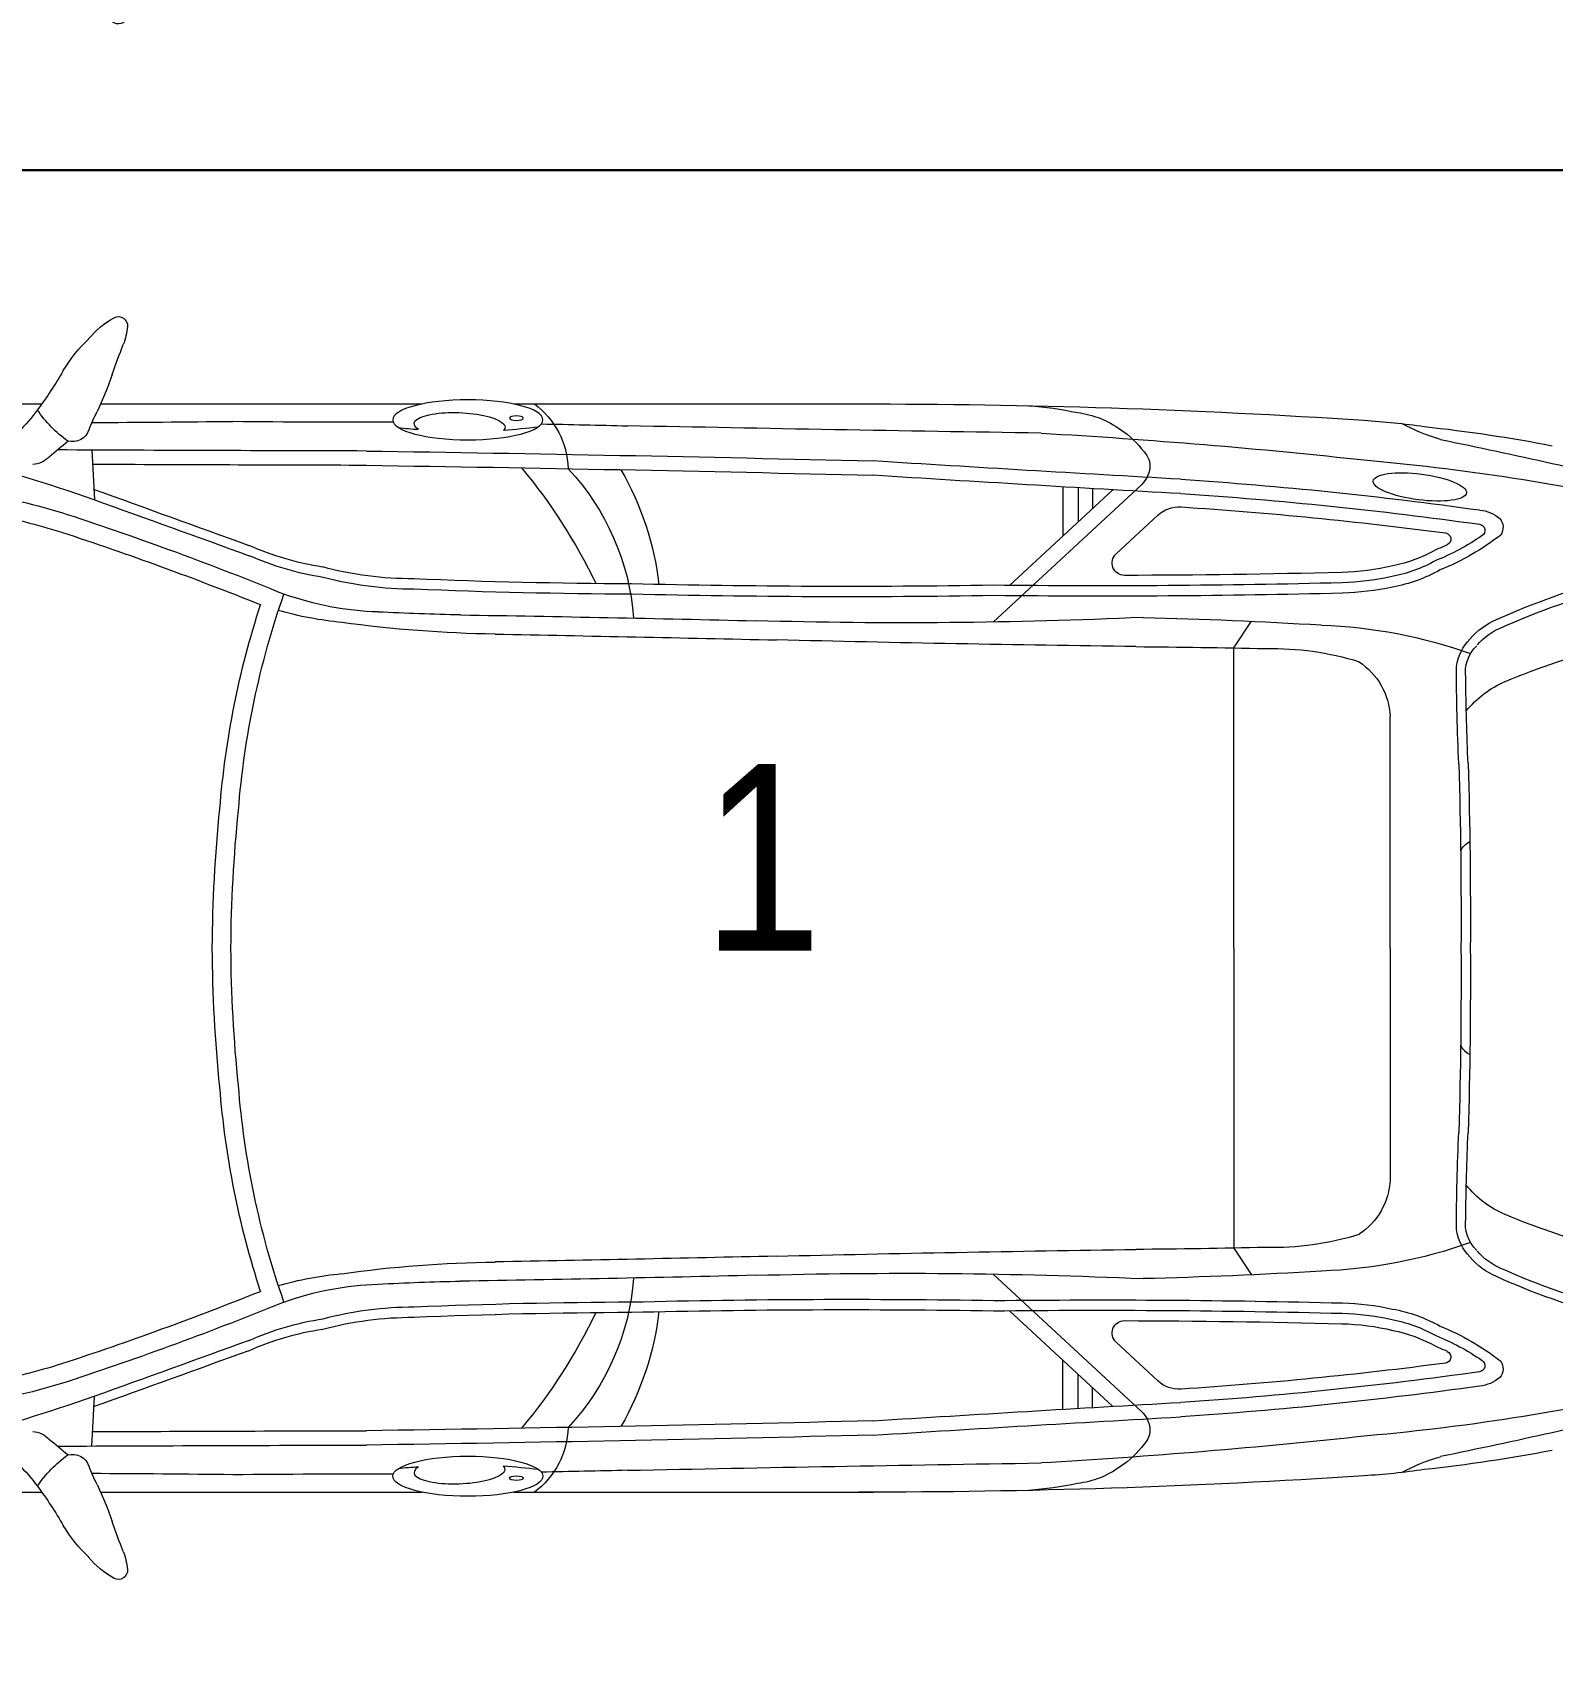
# Model space of a CAD drawing. Header units: metres. Extents: x 2865 to 2957, y -495 to -392.
# Drawn here: x 2875.207 to 2877.65, y -460.564 to -457.936 of the extents above; entities that cross this region are included whole.
import ezdxf
from ezdxf.enums import TextEntityAlignment as Align

# ---------------------------------------------------------------- set-up
doc = ezdxf.new("R2010")
doc.units = ezdxf.units.M
doc.header["$LTSCALE"] = 12.7
doc.layers.add('PARKING_SLOT', color=7, linetype='Continuous')
doc.styles.add('Annotative', font='ARIALN.TTF')

# ---------------------------------------------------------------- blocks, each defined once
blk = doc.blocks.new('A$C43C371B0')
at = {"color": 8, "lineweight": 15}
for p, q in [((1.1576, 0.8745), (0.5788, 0.8745)), ((1.8214, 0.8745), (1.3045, 0.8745)), ((2.0322, 0.8745), (1.9159, 0.8745)), ((1.8357, 0.8003), (1.8315, 0.7206)), ((0.3867, 0.5239), (0.1484, 0.7447)), ((0.3605, 0.5828), (0.1945, 0.7366)), ((0.2272, 0.7385), (0.2272, 0.7063)), ((0.25, 0.7398), (0.25, 0.6852)), ((0.2746, 0.7412), (0.2746, 0.6624)), ((0.1892, 0.6335), (0.122, 0.6957)), ((0, 0.4823), (-0.0288, 0.5252)), ((0, 0), (0, 0.4823)), ((-0.2514, 0), (-0.2514, 0.3723)), ((-0.2514, 0), (-0.2514, -0.3723)), ((0, 0), (0, -0.4823)), ((0, -0.4823), (-0.0288, -0.5252)), ((0.3867, -0.5239), (0.1484, -0.7447)), ((0.3605, -0.5828), (0.1945, -0.7366)), ((0.1892, -0.6335), (0.122, -0.6957)), ((0.2746, -0.7412), (0.2746, -0.6624)), ((0.2272, -0.7385), (0.2272, -0.7063)), ((0.25, -0.7398), (0.25, -0.6852)), ((1.8357, -0.8003), (1.8315, -0.7206)), ((1.1576, -0.8745), (0.5788, -0.8745)), ((1.8214, -0.8745), (1.3045, -0.8745)), ((2.0322, -0.8745), (1.9159, -0.8745))]:
    blk.add_line(p, q, dxfattribs=at)
for centre, radius, start, end in [((1.7928, 1.0002), 0.0146, 61.2679, 185.4052), ((1.7334, 0.8917), 0.1383, 39.1298, 61.2679), ((1.8866, 1.0091), 0.1088, 185.4052, 201.0799), ((1.6821, 0.8104), 0.2314, 30.5538, 46.7748), ((0.4673, 0.4619), 1.4124, 19.0007, 21.0799), ((2.3349, 1.105), 0.5629, 199.0007, 205.5462), ((2.4865, 1.2806), 0.7003, 210.2289, 216.4083), ((0.5909, -11.3161), 12.1906, 89.9429, 93.76342), ((0.3753, 0.264), 0.6094, 94.309, 101.762), ((1.204, 0.7667), 0.1341, 126.5376, 178.4207), ((-0.4216, 1.1257), 0.3209, 286.1338, 298.2211), ((-0.136, -0.3363), 1.1868, 93.5391, 98.2473), ((0.2698, 0.7124), 0.1494, 97.1764, 125.899), ((1.4262, -16.4459), 17.2911, 91.03802, 91.49783), ((1.3942, 22.7032), 21.8582, 269.88648, 270.56266), ((1.9508, 29.8123), 28.9684, 269.32362, 269.77138), ((1.332, 0.6257), 0.5487, 22.1824, 25.5462), ((1.7621, 0.9724), 0.1934, 305.3682, 326.2525), ((2.1391, 1.023), 0.2678, 216.1724, 235.9633), ((2.4695, -12.6831), 13.7882, 101.72484, 103.25057), ((-0.0286, -1.7192), 2.5724, 96.1948, 100.8327), ((0.8882, -9.3182), 10.1622, 93.26339, 96.23213), ((0.2645, 0.7089), 0.1493, 123.4804, 143.7014), ((-2.3812, 171.5198), 170.7135, 270.903179, 271.126227), ((1.3133, 2.5102), 1.6843, 263.3408, 265.2495), ((1.3081, 1.0478), 0.2144, 270.6486, 279.2775), ((1.8668, 0.842), 0.0282, 198.8413, 284.8367), ((0.1687, 0.7738), 0.034, 136.2234, 184.5257), ((2.5053, -76.4197), 77.2265, 90.824389, 91.428915), ((0.8747, 220.1774), 219.3792, 270.135671, 270.265464), ((2.8987, -2.3487), 3.2496, 105.0171, 109.1547), ((0.5611, -0.7985), 2.0799, 49.7789, 50.86), ((1.9325, 0.815), 0.038, 222.0009, 267.1344), ((0.103, -2.805), 3.603, 95.0634, 103.1059), ((-4.3827, 79.9056), 79.2782, 273.2306, 273.588647), ((0.1799, 0.7775), 0.0455, 188.1599, 226.1719), ((2.5053, -76.4427), 77.2265, 90.824389, 91.428915), ((1.4048, 0.5277), 0.4841, 150.1303, 173.2777), ((1.3585, 0.5007), 0.395, 136.9339, 175.7011), ((1.8388, 0.1948), 0.9025, 140.2559, 154.328), ((0.8747, 220.1543), 219.3792, 270.135671, 270.250668), ((0.513, -5.7767), 6.5441, 93.75056, 97.97694), ((-4.3827, 79.8825), 79.2782, 273.2306, 273.588647), ((29.9856, -77.5502), 83.1957, 109.778631, 109.961665), ((0.513, -5.7997), 6.5441, 93.75056, 97.97705), ((29.9848, -77.5669), 83.1957, 109.778631, 109.961665), ((2.2438, -0.4881), 1.2411, 100.1096, 107.2792), ((-0.4109, 0.6762), 0.022, 140.2004, 214.1086), ((-0.3892, 0.6444), 0.0599, 95.6933, 130.1446), ((0.513, -5.8211), 6.5441, 93.75216, 97.49272), ((0.0881, 0.659), 0.05, 47.1852, 93.7522), ((3.5241, -4.3271), 5.2878, 108.1711, 112.1945), ((2.2438, -0.4881), 1.2111, 101.4895, 107.2792), ((-0.1743, 0.9925), 0.4159, 232.2202, 247.7272), ((-0.3937, 0.6711), 0.01, 97.977, 235.6851), ((-0.1743, 0.9925), 0.3992, 235.6851, 247.8735), ((-0.339, 0.6572), 0.01, 97.4927, 244.9683), ((3.5241, -4.3271), 5.2578, 108.1711, 111.8869), ((-0.1743, 1.0098), 0.3992, 244.9683, 247.8735), ((-0.211, 0.8414), 0.2313, 240.5458, 258.8513), ((0.1756, 0.6188), 0.02, 269.8544, 47.1852), ((1.3904, 1.0851), 0.4786, 278.9094, 293.7815), ((-0.211, 0.8242), 0.248, 240.7946, 259.7176), ((-0.211, 0.8242), 0.2313, 240.5458, 259.7861), ((-0.1613, 1.015), 0.4115, 256.7351, 268.2839), ((1.3189, 1.1589), 0.5655, 269.9297, 284.9133), ((1.3895, 1.0685), 0.4786, 278.9094, 293.7815), ((-0.9025, -0.5379), 1.1541, 65.743, 75.8072), ((-0.9025, -0.5379), 1.1691, 65.7496, 75.3507), ((-0.1613, 1.015), 0.4449, 257.8071, 268.2891), ((-0.1613, 1.015), 0.4282, 257.7696, 268.2891), ((0.2145, 15.9337), 15.3516, 268.54958, 270.64015), ((0.2145, 15.9337), 15.3349, 268.54972, 269.85436), ((0.6188, 14.951), 14.3699, 269.07198, 271.39361), ((0.9407, 9.5421), 8.9568, 270.17638, 272.41583), ((1.3181, 1.1422), 0.5655, 269.9297, 284.9133), ((0.2135, 16.0134), 15.4479, 268.56076, 270.63689), ((0.6179, 14.9344), 14.3699, 269.07198, 271.39361), ((0.9398, 9.5255), 8.9568, 270.17638, 272.41583), ((1.36, 1.033), 0.4931, 271.8026, 289.7596), ((0.2333, 0.1154), 1.3706, 4.4105, 19.3221), ((-0.4673, 0.4234), 0.1139, 40.0692, 66.7434), ((0.3349, -7.3337), 7.8673, 91.38018, 93.46646), ((0.5307, 9.1396), 8.6169, 267.43725, 271.57912), ((2.2074, -59.5416), 60.0848, 90.919987, 91.372608), ((1.1554, 4.8929), 4.3584, 271.1476, 272.8944), ((1.3807, 1.0795), 0.5588, 275.4571, 286.0903), ((0.2333, 0.1154), 1.4006, 4.4267, 18.1511), ((-0.4673, 0.4234), 0.0989, 40.0692, 66.8163), ((-0.1121, -0.2799), 0.7996, 92.0603, 109.6288), ((3.2311, -108.9835), 109.5071, 91.069421, 91.306171), ((1.1598, 2.4957), 1.9913, 270.7901, 277.9108), ((-0.9272, -0.7569), 1.283, 67.4994, 75.5074), ((-0.432, 0.4432), 0.0595, 351.7294, 45.9082), ((-0.432, 0.4432), 0.0745, 7.229, 45.9082), ((-0.0625, 0.0153), 0.4661, 88.6446, 107.3425), ((0.2575, -12.6744), 13.1592, 90.43682, 91.34543), ((-0.5057, 51.7747), 51.2945, 270.74054, 271.38588), ((-3.4661, 0.4482), 3.108, 357.19, 0.0808), ((-0.1398, 0.3669), 0.1117, 123.4777, 177.2371), ((-0.5, 0.2795), 0.1619, 38.834, 66.8217), ((-3.4661, 0.4482), 3.093, 357.1871, 359.749), ((8.624, 0.0457), 9.0044, 178.40483, 180.29095), ((8.624, 0.0457), 8.9894, 178.40584, 180.29144), ((-0.6627, -0.0138), 2.2747, 0.3485, 5.9214), ((-0.6627, -0.0138), 2.3047, 0.3485, 5.9116), ((-0.3928, 0.1434), 0.0307, 23.6001, 64.2722), ((8.624, -0.0457), 9.0044, 179.70905, 181.59517), ((-0.6627, 0.0138), 2.2747, 354.0786, 359.6515), ((8.624, -0.0457), 8.9894, 179.70856, 181.59416), ((-0.6627, 0.0138), 2.3047, 354.0884, 359.6515), ((-0.3928, -0.1434), 0.0307, 295.7278, 336.3999), ((0.2333, -0.1154), 1.3706, 340.6779, 355.5895), ((0.2333, -0.1154), 1.4006, 341.8489, 355.5733), ((-3.4661, -0.4482), 3.093, 0.251, 2.8129), ((-3.4661, -0.4482), 3.108, 359.9192, 2.81), ((-0.5, -0.2795), 0.1619, 293.1783, 321.166), ((-0.1398, -0.3669), 0.1117, 182.7629, 236.5223), ((-0.9272, 0.7569), 1.283, 284.4926, 292.5006), ((-0.432, -0.4432), 0.0595, 314.0918, 8.2706), ((-0.432, -0.4432), 0.0745, 314.0918, 352.771), ((-0.0625, -0.0153), 0.4661, 252.6575, 271.3554), ((-0.4673, -0.4234), 0.0989, 293.1837, 319.9308), ((-0.4673, -0.4234), 0.1139, 293.2566, 319.9308), ((-0.1121, 0.2799), 0.7996, 250.3712, 267.9397), ((0.2575, 12.6744), 13.1592, 268.65457, 269.56318), ((-0.5057, -51.7747), 51.2945, 88.61412, 89.25946), ((3.2311, 108.9835), 109.5071, 268.693829, 268.930579), ((-0.9025, 0.5379), 1.1541, 284.1928, 294.257), ((0.3349, 7.3337), 7.8673, 266.53354, 268.61982), ((0.5307, -9.1396), 8.6169, 88.42088, 92.56275), ((1.1598, -2.4957), 1.9913, 82.0892, 89.2099), ((1.3807, -1.0795), 0.5588, 73.9097, 84.5429), ((-0.9025, 0.5379), 1.1691, 284.6493, 294.2504), ((2.2074, 59.5416), 60.0848, 268.627392, 269.080013), ((1.3585, -0.5007), 0.395, 184.2989, 223.0661), ((1.1554, -4.8929), 4.3584, 87.1056, 88.8524), ((1.36, -1.033), 0.4931, 70.2404, 88.1974), ((3.5241, 4.3271), 5.2578, 248.1131, 251.8289), ((-0.1613, -1.015), 0.4449, 91.7109, 102.1929), ((0.2135, -16.0134), 15.4479, 89.36311, 91.43924), ((0.6179, -14.9344), 14.3699, 88.60639, 90.92802), ((0.9398, -9.5255), 8.9568, 87.58417, 89.82362), ((1.3181, -1.1422), 0.5655, 75.0867, 90.0703), ((3.5241, 4.3271), 5.2878, 247.8055, 251.8289), ((-0.211, -0.8242), 0.248, 100.2824, 119.2054), ((-0.211, -0.8242), 0.2313, 100.2139, 119.4542), ((-0.1613, -1.015), 0.4115, 91.7161, 103.2649), ((-0.1613, -1.015), 0.4282, 91.7109, 102.2304), ((0.2145, -15.9337), 15.3516, 89.35985, 91.45042), ((0.2145, -15.9337), 15.3349, 90.14564, 91.45028), ((0.1756, -0.6188), 0.02, 312.8148, 90.1456), ((0.6188, -14.951), 14.3699, 88.60639, 90.92802), ((1.4048, -0.5277), 0.4841, 186.7223, 209.8697), ((0.9407, -9.5421), 8.9568, 87.58417, 89.82362), ((1.8388, -0.1948), 0.9025, 205.672, 219.7441), ((1.3189, -1.1589), 0.5655, 75.0867, 90.0703), ((1.3895, -1.0685), 0.4786, 66.2185, 81.0906), ((-0.1743, -0.9925), 0.4159, 112.2728, 127.7798), ((-0.1743, -0.9925), 0.3992, 112.1265, 124.3149), ((-0.211, -0.8414), 0.2313, 101.1487, 119.4542), ((1.3904, -1.0851), 0.4786, 66.2185, 81.0906), ((29.9848, 77.5669), 83.1957, 250.038335, 250.221369), ((-0.339, -0.6572), 0.01, 115.0317, 262.5073), ((-0.1743, -1.0098), 0.3992, 112.1265, 115.0317), ((29.9856, 77.5502), 83.1957, 250.038335, 250.221369), ((-0.4109, -0.6762), 0.022, 145.8914, 219.7996), ((-0.3937, -0.6711), 0.01, 124.3149, 262.023), ((0.513, 5.7997), 6.5441, 262.02295, 266.24944), ((0.513, 5.8211), 6.5441, 262.50728, 266.24784), ((2.2438, 0.4881), 1.2111, 252.7208, 258.5105), ((0.103, 2.805), 3.603, 256.8941, 264.9366), ((-0.3892, -0.6444), 0.0599, 229.8554, 264.3067), ((0.513, 5.7767), 6.5441, 262.02306, 266.24944), ((0.0881, -0.659), 0.05, 266.2478, 312.8148), ((2.2438, 0.4881), 1.2411, 252.7208, 259.8904), ((-4.3827, -79.8825), 79.2782, 86.411353, 86.7694), ((2.8987, 2.3487), 3.2496, 250.8453, 254.9829), ((2.4695, 12.6831), 13.7882, 256.74943, 258.27516), ((-4.3827, -79.9056), 79.2782, 86.411353, 86.7694), ((0.1799, -0.7775), 0.0455, 133.8281, 171.8401), ((2.5053, 76.4427), 77.2265, 268.571085, 269.175611), ((0.8882, 9.3182), 10.1622, 263.76787, 266.73661), ((0.1687, -0.7738), 0.034, 175.4743, 223.7766), ((2.5053, 76.4197), 77.2265, 268.571085, 269.175611), ((1.204, -0.7667), 0.1341, 181.5793, 233.4624), ((0.8747, -220.1543), 219.3792, 89.749332, 89.864329), ((1.9325, -0.815), 0.038, 92.8656, 137.9991), ((-0.0286, 1.7192), 2.5724, 259.1673, 263.8052), ((0.2645, -0.7089), 0.1493, 216.2986, 236.5196), ((0.8747, -220.1774), 219.3792, 89.734536, 89.864329), ((1.8668, -0.842), 0.0282, 75.1633, 161.1587), ((0.5611, 0.7985), 2.0799, 309.14, 310.2211), ((1.7621, -0.9724), 0.1934, 33.7475, 54.6318), ((2.1391, -1.023), 0.2678, 124.0367, 143.8276), ((-0.4216, -1.1257), 0.3209, 61.7789, 73.8662), ((-0.136, 0.3363), 1.1868, 261.7527, 266.4609), ((0.2698, -0.7124), 0.1494, 234.101, 262.8236), ((-2.3812, -171.5198), 170.7135, 88.873773, 89.096821), ((1.4262, 16.4459), 17.2911, 268.50217, 268.96198), ((1.3133, -2.5106), 1.6843, 94.7505, 96.6592), ((1.3081, -1.0482), 0.2144, 80.7225, 89.3514), ((1.332, -0.6257), 0.5487, 334.4538, 337.8176), ((0.5909, 11.3161), 12.1906, 266.23658, 270.0571), ((0.3753, -0.264), 0.6094, 258.238, 265.691), ((1.3942, -22.7032), 21.8582, 89.43734, 90.11352), ((1.9508, -29.8123), 28.9684, 90.22862, 90.67638), ((2.3349, -1.105), 0.5629, 154.4538, 160.9993), ((2.4865, -1.2806), 0.7003, 143.5917, 149.7711), ((0.4673, -0.4619), 1.4124, 338.9201, 340.9993), ((1.6821, -0.8104), 0.2314, 313.2252, 329.4462), ((1.8866, -1.0091), 0.1088, 158.9201, 174.5948), ((1.7928, -1.0002), 0.0146, 174.5948, 298.7321), ((1.7334, -0.8917), 0.1383, 298.7321, 320.8702)]:
    blk.add_arc(centre, radius, start, end, dxfattribs=at)
for centre, major_axis, ratio in [((1.2311, 0.8489), (0.1207, 0), 0.266625), ((1.1531, 0.8516), (0.011, 0), 0.322937)]:
    blk.add_ellipse(centre, major_axis=major_axis, ratio=ratio, dxfattribs=at)
blk.add_ellipse((1.2444, 0.8398), major_axis=(0.0732, 0.003), ratio=0.282687, start_param=5.831331, end_param=9.679202, dxfattribs=at)
at = {"color": 8, "lineweight": 15, "extrusion": (0, 0, -1)}
for centre, major_axis, ratio in [((-0.2991, 0.7411), (0.075, 0.0097), 0.275053), ((1.2311, -0.8489), (0.1207, 0), 0.266625), ((1.1531, -0.852), (0.011, 0), 0.322937)]:
    blk.add_ellipse(centre, major_axis=major_axis, ratio=ratio, dxfattribs=at)
blk.add_ellipse((1.2444, -0.8402), major_axis=(0.0732, -0.003), ratio=0.282687, start_param=5.831331, end_param=9.679202, dxfattribs=at)
blk = doc.blocks.new('A$C3D04333F')
blk.add_lwpolyline([(0, 0), (5, 0), (5, 2.5), (0, 2.5)], close=True)
at = {"xscale": -1}
blk.add_blockref('A$C43C371B0', (3.7548, 1.25), dxfattribs=at)

msp = doc.modelspace()

# ---------------------------------------------------------------- linework, layer by layer
at = {"layer": 'PARKING_SLOT', "color": 30}
for points in [[(2873.3828, -458.1566), (2873.3828, -455.6566), (2878.3828, -455.6566), (2878.3828, -458.1566)], [(2873.3828, -460.6566), (2873.3828, -458.1566), (2878.3828, -458.1566), (2878.3828, -460.6566)]]:
    msp.add_lwpolyline(points, close=True, dxfattribs=at)

# ---------------------------------------------------------------- block references
for p in [(2873.3828, -458.1566), (2873.3828, -460.6566)]:
    msp.add_blockref('A$C3D04333F', p)

# ---------------------------------------------------------------- texts
at = {"style": 'Annotative'}
msp.add_text('1', height=0.3, dxfattribs=at).set_placement((2876.3798, -459.2606), align=Align.MIDDLE_CENTER)

doc.saveas('drawing.dxf')
